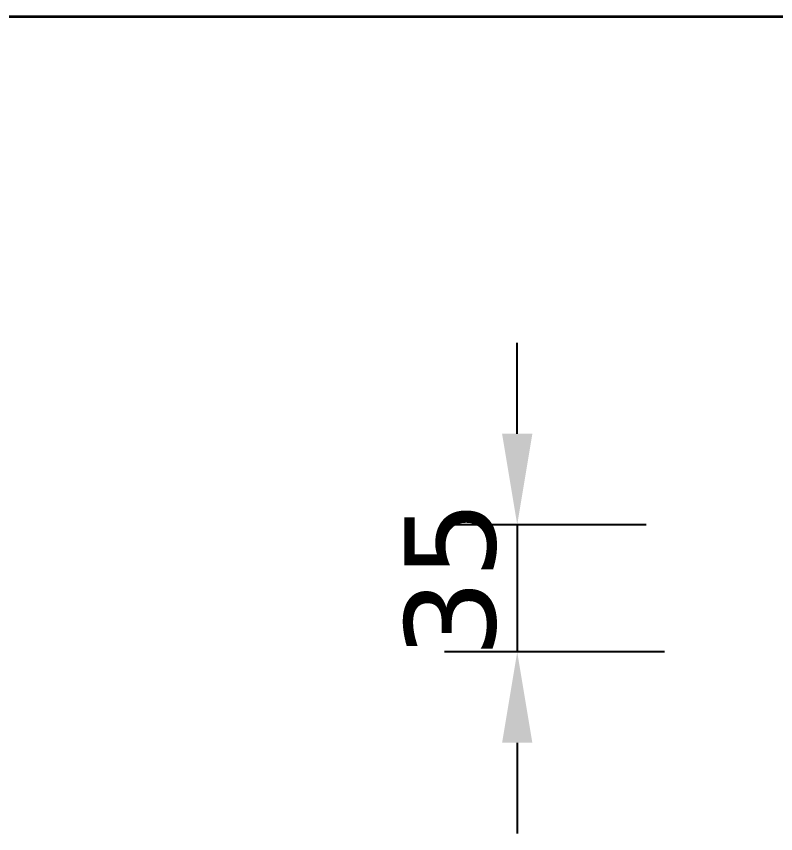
# Model space of a CAD drawing. Header units: millimetres. Extents: x 68 to 2000, y 100 to 2870.
# Drawn here: x 375.9 to 584.9, y 2645.2 to 2870 of the extents above; entities that cross this region are included whole.
import ezdxf

# ---------------------------------------------------------------- set-up
doc = ezdxf.new("R2010")
doc.units = ezdxf.units.MM
doc.header["$LTSCALE"] = 10
doc.layers.add('Bemaßung (ISO)', color=7, linetype='Continuous', lineweight=25)
doc.layers.add('Rahmen (ISO)', color=7, linetype='Continuous', lineweight=35)
doc.styles.add('Notiztext (DIN)', font='verdana.ttf')
doc.dimstyles.new('Standard (DIN)', dxfattribs={"dimscale": 10, "dimtxt": 2.5, "dimasz": 2.5, "dimexe": 2, "dimexo": 4, "dimgap": 0.5, "dimtad": 1, "dimdec": 1, "dimrnd": 1e-08, "dimtxsty": 'Notiztext (DIN)', "dimcen": 0.09, "dimclrd": 256, "dimclre": 256, "dimclrt": 256, "dimadec": 0, "dimazin": 2, "dimtfac": 1, "dimtmove": 0, "dimatfit": 3, "dimfxl": 0, "dimtolj": 1, "dimtzin": 0, "dimlwd": -1, "dimlwe": -1, "dimarcsym": 0})

# ---------------------------------------------------------------- blocks, each defined once
blk = doc.blocks.new('Ränder Wedi_hoch')
at = {"layer": 'Rahmen (ISO)'}
blk.add_line((16, 287), (200, 287), dxfattribs=at)
blk = doc.blocks.new('*D79')
at = {"layer": 'Bemaßung (ISO)', "transparency": 16777216}
for p, q in [((513.76, 2755.16), (513.76, 2780.16)), ((549.28, 2730.16), (493.76, 2730.16)), ((513.76, 2730.16), (513.76, 2695.16)), ((554.28, 2695.16), (493.76, 2695.16)), ((513.76, 2670.16), (513.76, 2645.16))]:
    blk.add_line(p, q, dxfattribs=at)
for points in [[(509.6, 2755.16), (517.93, 2755.16), (513.76, 2730.16)], [(509.6, 2670.16), (517.93, 2670.16), (513.76, 2695.16)]]:
    blk.add_solid(points, dxfattribs=at)
at = {"layer": 'Defpoints', "color": 0, "transparency": 16777216}
for p in [(589.28, 2730.16), (513.76, 2695.16), (594.28, 2695.16)]:
    blk.add_point(p, dxfattribs=at)
at = {"layer": 'Bemaßung (ISO)', "transparency": 16777216, "insert": (482.72, 2693.42), "char_height": 25, "attachment_point": 1, "rotation": 90, "style": 'Notiztext (DIN)'}
blk.add_mtext('\\A1;35', dxfattribs=at)

msp = doc.modelspace()

# ---------------------------------------------------------------- block references
at = {"xscale": 10, "yscale": 10, "zscale": 10}
msp.add_blockref('Ränder Wedi_hoch', (0, 0), dxfattribs=at)

# ---------------------------------------------------------------- dimensions: what is measured, and where the dimension line sits
at = {"layer": 'Bemaßung (ISO)'}
dim = msp.add_linear_dim(base=(513.76, 2695.16), p1=(589.28, 2730.16), p2=(594.28, 2695.16), angle=90, dimstyle='Standard (DIN)', override={"dimdec": 1, "dimtp": 0, "dimtm": 0, "dimtdec": 2, "dimtofl": 1, "dimatfit": 1}, dxfattribs=at)
dim.commit()
dim.dimension.update_dxf_attribs({"geometry": '*D79', "text_midpoint": (513.76, 2712.66), "dimtype": 160})

doc.saveas('drawing.dxf')
